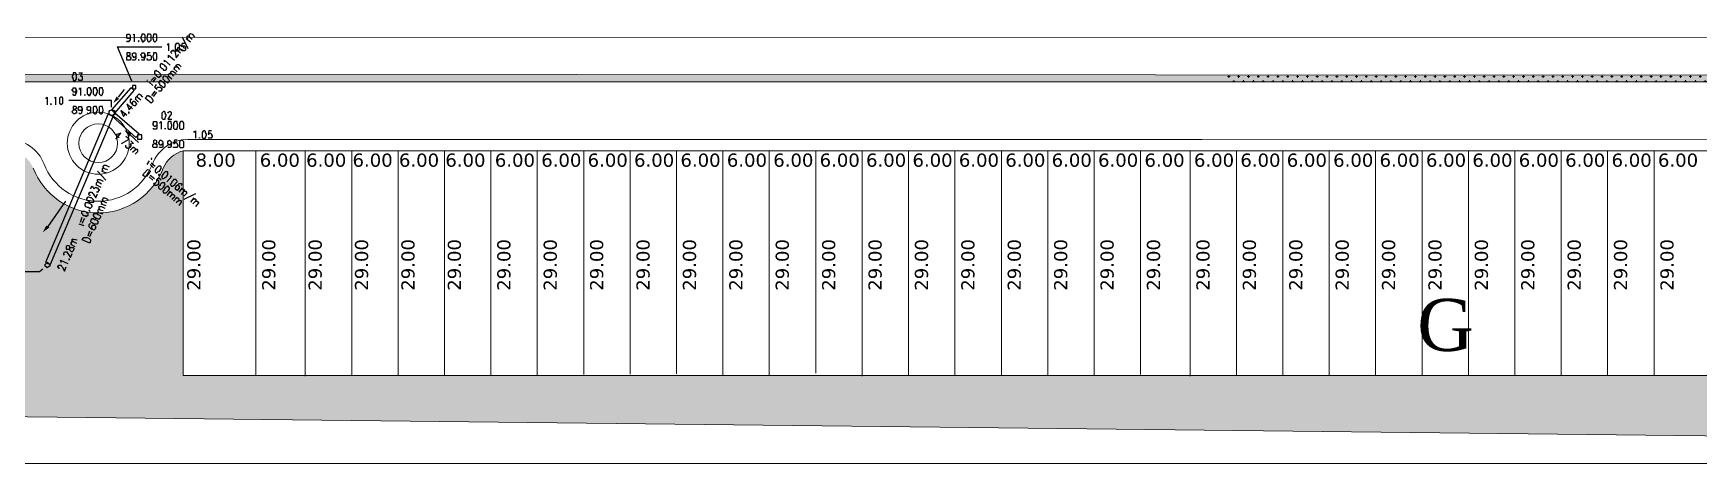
# Model space of a CAD drawing. Header units: centimetres. Extents: x 429547 to 433218, y 9613176 to 9615382.
# Drawn here: x 431278.5 to 431493.9, y 9614626.9 to 9614682.4 of the extents above; entities that cross this region are included whole.
import ezdxf
from ezdxf.enums import TextEntityAlignment as Align

# ---------------------------------------------------------------- set-up
doc = ezdxf.new("R2010")
doc.units = ezdxf.units.CM
doc.header["$LTSCALE"] = 0.05
for name, color, linetype, lineweight in [('AREAS', 6, 'Continuous', 20), ('DIM NOVO', 4, 'Continuous', 20), ('p vista', 1, 'Continuous', 50)]:
    doc.layers.add(name, color=color, linetype=linetype, lineweight=lineweight)
for name, color, linetype in [('DIM', 7, 'Continuous'), ('Hachura', 252, 'Continuous'), ('PDF_C00-FF-00', 7, 'Continuous'), ('PDF_PONTOS-CAIXAS', 7, 'Continuous'), ('PDF_PS_IND_COMPRIMENTO', 1, 'Continuous'), ('PDF_PS_IND_DIAMETRO', 1, 'Continuous'), ('PDF_PS_IND_FLUXO', 1, 'Continuous'), ('PDF_PS_IND_INCLINACAO', 1, 'Continuous'), ('PDF_PS_PONTOS_IDENTIFICACAO_LIN', 7, 'Continuous'), ('PDF_PS_PONTOS_IDENTIFICACAO_TXT', 1, 'Continuous'), ('PDF_TUBO_DE_CONCRETO', 7, 'Continuous'), ('PENA-02', 2, 'Continuous')]:
    doc.layers.add(name, color=color, linetype=linetype)
doc.styles.add('LEALTÀ PADRÃO', font='verdana.ttf')
doc.styles.add('style1', font='times.ttf')
pattern_1 = [(0, (0, 500), (0.635, 0.635), [0.3175, -0.9525]), (90, (0.15875, 499.84125), (-0.635, 0.635), [0.3175, -0.9525])]

msp = doc.modelspace()

# ---------------------------------------------------------------- hatches: boundary and pattern name
at = {"layer": 'Hachura', "linetype": 'Continuous', "lineweight": 0, "true_color": 0x139b48}
h = msp.add_hatch(dxfattribs=at)
h.set_pattern_fill('CROSS', color=114, scale=0.1)
h.set_pattern_definition(pattern_1)
h.paths.add_polyline_path([(432547.609, 9614676.374), (432547.609, 9614676.14), (430995.542, 9614676.215), (430995.543, 9614677.372)])
h = msp.add_hatch(dxfattribs=at)
h.set_pattern_fill('CROSS', color=114, scale=0.1)
h.set_pattern_definition(pattern_1)
h.paths.add_polyline_path([(431325.422, 9614677.159), (431233.583, 9614677.218), (431233.583, 9614676.203), (431325.422, 9614676.199)])
h = msp.add_hatch(dxfattribs=at)
h.set_pattern_fill('CROSS', color=114, scale=0.1)
h.set_pattern_definition(pattern_1)
h.paths.add_polyline_path([(431432.848, 9614677.09), (431325.422, 9614677.159), (431325.422, 9614676.199), (431432.848, 9614676.194)])
h = msp.add_hatch(dxfattribs=at)
h.set_pattern_fill('CROSS', color=114, scale=0.1)
h.set_pattern_definition(pattern_1)
h.paths.add_polyline_path([(431486.224, 9614677.056), (431432.848, 9614677.09), (431432.848, 9614676.194), (431486.224, 9614676.191)])
h = msp.add_hatch(dxfattribs=at)
h.set_pattern_fill('CROSS', color=114, scale=0.1)
h.set_pattern_definition(pattern_1)
h.paths.add_polyline_path([(431547.742, 9614677.016), (431486.224, 9614677.056), (431486.224, 9614676.191), (431547.742, 9614676.188)])
h = msp.add_hatch(dxfattribs=at)
h.set_pattern_fill('CROSS', color=114, scale=0.1)
h.set_pattern_definition(pattern_1)
h.paths.add_polyline_path([(431297.937, 9614667.259, 0.2371224), (431295.337, 9614665.02, -0.6859907), (431278.544, 9614665.019, 0.2375154), (431275.94, 9614667.259), (431275.94, 9614638.256), (431094.34, 9614638.256), (431094.342, 9614633.904), (431204.278, 9614633.73), (431533.065, 9614630.064), (431547.742, 9614630.25), (431547.742, 9614638.258), (431297.937, 9614638.257)])

# ---------------------------------------------------------------- linework, layer by layer
at = {"layer": 'AREAS', "color": 7, "linetype": 'Continuous', "lineweight": 9}
for p, q in [((432547.609, 9614676.374, -1.124), (430995.543, 9614677.372, -1.124)), ((430995.542, 9614676.215, -1.124), (432547.609, 9614676.14, -1.124)), ((431297.937, 9614667.259), (431297.937, 9614638.257)), ((431297.937, 9614638.257), (431637.615, 9614638.258)), ((431533.065, 9614630.064), (431204.278, 9614633.73))]:
    msp.add_line(p, q, dxfattribs=at)
for centre, radius, start, end in [((431298.865, 9614663.552), 3.822, 104.05193, 157.41087), ((431286.94, 9614668.26), 9, 201.10077, 338.89981)]:
    msp.add_arc(centre, radius, start, end, dxfattribs=at)
at = {"layer": 'DIM NOVO', "color": 251, "linetype": 'Continuous', "lineweight": 0, "true_color": 0x636466}
for p, q in [((430996.291, 9614681.745), (432770.63, 9614682.428)), ((430996.305, 9614626.886), (431495.591, 9614626.886))]:
    msp.add_line(p, q, dxfattribs=at)
at = {"layer": 'p vista', "color": 7, "linetype": 'Continuous', "lineweight": 9}
for p, q in [((430995.543, 9614677.372, -1.124), (432620.791, 9614676.336, -1.124)), ((430995.542, 9614676.215, -1.124), (432547.609, 9614676.14)), ((431298.517, 9614668.759), (431637.614, 9614668.76)), ((431298.517, 9614668.759), (431429.678, 9614668.759)), ((431297.937, 9614667.259), (431430.34, 9614667.259)), ((431297.94, 9614638.647, -0.7), (431297.94, 9614667.26, -0.7)), ((431297.94, 9614638.647, -0.7), (431297.94, 9614667.26, -0.7)), ((431297.94, 9614667.26, -0.7), (431297.94, 9614638.257, -0.7)), ((431307.315, 9614638.205, -0.7), (431307.316, 9614667.263, -0.7)), ((431313.715, 9614638.174), (431313.715, 9614667.26)), ((431319.715, 9614638.211), (431319.715, 9614667.26)), ((431325.715, 9614638.247), (431325.715, 9614667.26)), ((431331.715, 9614638.283), (431331.715, 9614667.26)), ((431337.715, 9614638.319), (431337.715, 9614667.26)), ((431343.715, 9614638.355), (431343.715, 9614667.26)), ((431349.715, 9614638.391), (431349.715, 9614667.26)), ((431355.715, 9614638.427), (431355.715, 9614667.26)), ((431361.715, 9614638.463), (431361.715, 9614667.26)), ((431367.715, 9614638.257), (431367.715, 9614667.26)), ((431373.715, 9614638.293), (431373.715, 9614667.26)), ((431379.715, 9614638.57), (431379.715, 9614667.26)), ((431385.715, 9614638.185), (431385.715, 9614667.26)), ((431391.715, 9614638.221), (431391.715, 9614667.26)), ((431396.91, 9614667.259), (431637.614, 9614667.26)), ((431397.715, 9614638.257), (431397.715, 9614667.259)), ((431403.715, 9614638.293), (431403.715, 9614667.259)), ((431409.715, 9614638.329), (431409.715, 9614667.259)), ((431415.715, 9614638.36), (431415.715, 9614667.259)), ((431421.715, 9614638.4), (431421.715, 9614667.259)), ((431428.115, 9614638.174, 0.7), (431428.115, 9614667.259, 0.7)), ((431434.115, 9614638.211, 0.7), (431434.115, 9614667.259, 0.7)), ((431440.115, 9614638.247, 0.7), (431440.115, 9614667.259, 0.7)), ((431446.115, 9614638.283, 0.7), (431446.115, 9614667.259, 0.7)), ((431452.115, 9614638.318, 0.7), (431452.115, 9614667.26, 0.7)), ((431458.115, 9614638.323, 0.7), (431458.115, 9614667.26, 0.7)), ((431464.115, 9614638.203, 0.7), (431464.115, 9614667.26, 0.7)), ((431470.115, 9614638.257, 0.7), (431470.115, 9614667.26, 0.7)), ((431476.115, 9614638.257, 0.7), (431476.115, 9614667.26, 0.7)), ((431482.115, 9614638.257, 0.7), (431482.115, 9614667.26, 0.7)), ((431488.115, 9614638.258, 0.7), (431488.115, 9614667.26, 0.7)), ((431297.94, 9614638.257), (431637.615, 9614638.258))]:
    msp.add_line(p, q, dxfattribs=at)
for radius in [4, 4, 2.5, 2.5]:
    msp.add_circle((431286.94, 9614668.26, -0.7), radius, dxfattribs=at)
for centre, radius, start, end in [((431275.278, 9614663.759, -0.7), 5, 21.10072, 90.00029), ((431275.278, 9614663.759, -0.7), 5, 21.10072, 90.00029), ((431298.602, 9614663.76, -0.7), 5, 90.00029, 158.89986), ((431298.602, 9614663.76, -0.7), 5, 90.00029, 158.89986), ((431298.865, 9614663.552, -0.7), 3.822, 104.0069, 157.41087), ((431298.865, 9614663.552, -0.7), 3.822, 104.0069, 157.41087), ((431298.865, 9614663.552, -0.7), 3.822, 104.0069, 157.41087), ((431286.94, 9614668.26, -0.7), 9, 201.10072, 338.89986), ((431286.94, 9614668.26, -0.7), 9, 201.10072, 338.89986), ((431286.94, 9614668.26, -0.7), 9, 201.10077, 338.89981), ((431286.94, 9614668.26, -0.7), 7.5, 201.10072, 338.89986), ((431286.94, 9614668.26, -0.7), 7.5, 201.10072, 338.89986)]:
    msp.add_arc(centre, radius, start, end, dxfattribs=at)
at = {"layer": 'PDF_C00-FF-00', "linetype": 'Continuous', "lineweight": 25}
msp.add_circle((431288.721, 9614672.197, -1.401), 0.379, dxfattribs=at)
at = {"layer": 'PDF_PONTOS-CAIXAS', "linetype": 'Continuous', "lineweight": 25, "elevation": -1.401}
for points in [[(431291.377, 9614675.287), (431291.811, 9614675.287), (431291.811, 9614675.72), (431291.377, 9614675.72)], [(431292.028, 9614669.323), (431292.028, 9614668.781), (431292.57, 9614668.781), (431292.57, 9614669.323)], [(431280.752, 9614652.518), (431280.318, 9614652.843), (431279.993, 9614652.518), (431280.318, 9614652.192)]]:
    msp.add_lwpolyline(points, close=True, dxfattribs=at)
at = {"layer": 'PDF_PS_IND_COMPRIMENTO', "linetype": 'Continuous', "lineweight": 25, "elevation": -1.401}
for points in [[(431292.028, 9614674.202), (431292.028, 9614674.419), (431292.136, 9614674.528), (431292.245, 9614674.636), (431292.353, 9614674.528), (431292.678, 9614674.202)], [(431290.618, 9614671.817), (431289.859, 9614672.468), (431290.185, 9614671.709), (431290.51, 9614672.142)], [(431291.377, 9614672.684), (431290.618, 9614673.335), (431290.944, 9614672.576), (431291.269, 9614673.01)], [(431291.269, 9614673.877), (431291.16, 9614673.986), (431291.052, 9614673.877), (431291.052, 9614673.769), (431291.052, 9614673.66), (431291.052, 9614673.552), (431291.269, 9614673.335), (431291.377, 9614673.227), (431291.594, 9614673.118), (431291.703, 9614673.118), (431291.811, 9614673.118), (431291.811, 9614673.227), (431291.919, 9614673.335), (431291.811, 9614673.443), (431291.811, 9614673.552), (431291.703, 9614673.552), (431291.594, 9614673.66), (431291.486, 9614673.66), (431291.377, 9614673.552), (431291.269, 9614673.443), (431291.377, 9614673.335), (431291.377, 9614673.227)], [(431291.703, 9614673.986), (431292.136, 9614673.552)], [(431291.811, 9614673.877), (431291.811, 9614674.094), (431291.811, 9614674.202), (431291.919, 9614674.311), (431292.028, 9614674.202), (431292.462, 9614673.877)], [(431289.209, 9614668.781), (431289.859, 9614669.54), (431289.209, 9614669.323), (431289.643, 9614668.998)], [(431289.643, 9614668.564), (431289.643, 9614668.564)], [(431289.968, 9614668.239), (431290.944, 9614668.781), (431290.51, 9614669.106)], [(431291.16, 9614668.564), (431291.486, 9614668.239), (431291.052, 9614668.131), (431291.16, 9614668.022), (431291.16, 9614667.914), (431291.052, 9614667.805), (431291.052, 9614667.697), (431290.835, 9614667.589), (431290.727, 9614667.589), (431290.618, 9614667.697), (431290.51, 9614667.697), (431290.51, 9614667.805), (431290.51, 9614667.914), (431290.51, 9614668.022)], [(431291.486, 9614667.805), (431291.052, 9614667.372)], [(431291.377, 9614667.697), (431291.486, 9614667.697), (431291.594, 9614667.697), (431291.703, 9614667.589), (431291.703, 9614667.372), (431291.377, 9614667.046)], [(431291.703, 9614667.372), (431291.811, 9614667.48), (431291.919, 9614667.48), (431292.028, 9614667.372), (431292.028, 9614667.263), (431292.028, 9614667.155), (431291.703, 9614666.83)], [(431283.462, 9614655.12), (431283.462, 9614655.337), (431283.354, 9614655.337), (431283.462, 9614655.445), (431283.571, 9614655.554), (431283.679, 9614655.554), (431284.113, 9614655.337)], [(431283.354, 9614655.228), (431283.896, 9614654.903)], [(431283.679, 9614655.554), (431283.571, 9614655.662), (431283.571, 9614655.77), (431283.571, 9614655.879), (431283.679, 9614655.879), (431283.788, 9614655.879), (431284.221, 9614655.77)], [(431282.161, 9614652.843), (431282.161, 9614652.951), (431282.053, 9614653.168), (431283.029, 9614652.735)], [(431282.595, 9614653.819), (431282.487, 9614653.927), (431282.487, 9614654.036), (431282.595, 9614654.253), (431282.703, 9614654.253), (431282.812, 9614654.253), (431282.92, 9614654.253), (431282.92, 9614654.144), (431283.029, 9614654.036), (431283.354, 9614653.494), (431283.571, 9614654.036)], [(431281.944, 9614652.084), (431281.836, 9614652.084), (431281.836, 9614652.192), (431281.728, 9614652.192), (431281.728, 9614652.301), (431281.836, 9614652.518), (431281.944, 9614652.518), (431282.053, 9614652.518), (431282.161, 9614652.518), (431282.161, 9614652.409), (431282.27, 9614652.301), (431282.595, 9614651.759), (431282.812, 9614652.301)]]:
    msp.add_lwpolyline(points, dxfattribs=at)
for points in [[(431290.835, 9614672.251), (431290.835, 9614672.142), (431290.944, 9614672.142), (431290.944, 9614672.251)], [(431282.812, 9614654.795), (431282.812, 9614654.686), (431282.812, 9614654.578), (431282.92, 9614654.578), (431283.029, 9614654.578), (431283.137, 9614654.578), (431283.246, 9614654.686), (431283.354, 9614654.795), (431283.462, 9614654.795), (431283.571, 9614654.795), (431283.679, 9614654.795), (431283.788, 9614654.686), (431283.788, 9614654.578), (431283.679, 9614654.361), (431283.571, 9614654.253), (431283.462, 9614654.253), (431283.354, 9614654.361), (431283.246, 9614654.469), (431283.246, 9614654.578), (431283.246, 9614654.686), (431283.246, 9614654.795), (431283.246, 9614654.903), (431283.137, 9614655.011), (431283.029, 9614655.011), (431282.92, 9614655.011), (431282.812, 9614654.903)], [(431283.137, 9614653.277), (431283.137, 9614653.168), (431283.246, 9614653.277)]]:
    msp.add_lwpolyline(points, close=True, dxfattribs=at)
at = {"layer": 'PDF_PS_IND_DIAMETRO', "linetype": 'Continuous', "lineweight": 25, "elevation": -1.401}
for points in [[(431295.281, 9614676.805), (431295.281, 9614676.696), (431295.281, 9614676.588), (431295.497, 9614676.371), (431295.606, 9614676.262), (431295.823, 9614676.154), (431295.931, 9614676.046), (431296.04, 9614676.154), (431296.148, 9614676.262), (431296.148, 9614676.371), (431296.04, 9614676.479), (431295.931, 9614676.696), (431295.823, 9614676.805), (431295.606, 9614676.913), (431295.497, 9614676.913), (431295.389, 9614676.913)], [(431294.847, 9614676.262), (431294.738, 9614676.154), (431294.847, 9614675.937), (431294.955, 9614675.72), (431295.064, 9614675.72), (431295.281, 9614675.503), (431295.497, 9614675.503), (431295.606, 9614675.612), (431295.606, 9614675.72), (431295.606, 9614675.937), (431295.389, 9614676.046), (431295.281, 9614676.154), (431295.172, 9614676.262), (431294.955, 9614676.371)], [(431293.763, 9614673.443), (431293.004, 9614674.094), (431293.221, 9614674.311), (431293.329, 9614674.419), (431293.437, 9614674.419), (431293.546, 9614674.311), (431293.654, 9614674.311), (431293.871, 9614674.094), (431293.871, 9614673.986), (431293.979, 9614673.877), (431293.979, 9614673.769), (431293.979, 9614673.66)], [(431292.678, 9614664.119), (431293.329, 9614664.878), (431293.546, 9614664.77), (431293.654, 9614664.661), (431293.654, 9614664.553), (431293.546, 9614664.444), (431293.546, 9614664.336), (431293.329, 9614664.119), (431293.221, 9614664.011), (431293.112, 9614664.011), (431293.004, 9614663.902), (431292.895, 9614664.011)], [(431295.497, 9614663.143), (431295.281, 9614663.143), (431295.172, 9614663.143), (431294.955, 9614662.926), (431294.955, 9614662.818), (431294.738, 9614662.71), (431294.738, 9614662.493), (431294.847, 9614662.384), (431294.955, 9614662.276), (431295.172, 9614662.384), (431295.281, 9614662.493), (431295.389, 9614662.601), (431295.497, 9614662.818), (431295.606, 9614663.035)], [(431296.04, 9614662.71), (431295.931, 9614662.71), (431295.714, 9614662.601), (431295.606, 9614662.493), (431295.497, 9614662.384), (431295.389, 9614662.167), (431295.281, 9614662.059), (431295.389, 9614661.842), (431295.497, 9614661.842), (431295.606, 9614661.842), (431295.714, 9614661.842), (431295.931, 9614662.059), (431296.04, 9614662.167), (431296.148, 9614662.384), (431296.148, 9614662.493), (431296.04, 9614662.601)], [(431285.956, 9614658.264), (431285.956, 9614658.156), (431286.065, 9614658.047), (431286.281, 9614657.939), (431286.39, 9614657.83), (431286.607, 9614657.83), (431286.824, 9614657.83), (431286.932, 9614657.939), (431286.932, 9614658.156), (431286.824, 9614658.264), (431286.607, 9614658.373), (431286.498, 9614658.373), (431286.281, 9614658.481), (431286.065, 9614658.481), (431286.065, 9614658.373)], [(431286.281, 9614659.023), (431286.281, 9614658.915), (431286.39, 9614658.806), (431286.607, 9614658.589), (431286.715, 9614658.589), (431286.932, 9614658.481), (431287.149, 9614658.481), (431287.149, 9614658.589), (431287.257, 9614658.698), (431287.257, 9614658.806), (431287.149, 9614658.915), (431286.932, 9614659.023), (431286.824, 9614659.132), (431286.607, 9614659.132), (431286.39, 9614659.132)], [(431285.848, 9614655.337), (431284.872, 9614655.77), (431284.98, 9614655.987), (431285.089, 9614656.096), (431285.197, 9614656.096), (431285.306, 9614656.096), (431285.522, 9614656.096), (431285.739, 9614655.987), (431285.848, 9614655.879), (431285.956, 9614655.77), (431285.956, 9614655.662)]]:
    msp.add_lwpolyline(points, close=True, dxfattribs=at)
for points in [[(431295.931, 9614677.021), (431296.473, 9614676.588)], [(431296.04, 9614676.913), (431296.04, 9614677.13), (431296.148, 9614677.238), (431296.256, 9614677.238), (431296.365, 9614677.238), (431296.69, 9614676.913)], [(431296.365, 9614677.238), (431296.256, 9614677.347), (431296.365, 9614677.455), (431296.365, 9614677.563), (431296.473, 9614677.563), (431296.582, 9614677.563), (431297.015, 9614677.238)], [(431296.69, 9614677.889), (431297.124, 9614677.455)], [(431296.798, 9614677.78), (431296.798, 9614677.997), (431296.907, 9614678.106), (431297.124, 9614678.106), (431297.449, 9614677.78)], [(431297.124, 9614678.106), (431297.015, 9614678.214), (431297.015, 9614678.322), (431297.124, 9614678.431), (431297.232, 9614678.431), (431297.341, 9614678.431), (431297.666, 9614678.106)], [(431293.871, 9614674.419), (431294.305, 9614674.961)], [(431294.088, 9614674.311), (431294.522, 9614674.853)], [(431294.413, 9614675.829), (431294.196, 9614675.503), (431294.522, 9614675.178), (431294.522, 9614675.287), (431294.522, 9614675.395), (431294.63, 9614675.503), (431294.738, 9614675.503), (431294.847, 9614675.503), (431294.955, 9614675.503), (431295.064, 9614675.395), (431295.172, 9614675.287), (431295.172, 9614675.178), (431295.064, 9614675.07), (431295.064, 9614674.961), (431294.955, 9614674.961), (431294.847, 9614674.961), (431294.738, 9614674.961)], [(431293.546, 9614663.902), (431293.979, 9614663.468)], [(431293.654, 9614664.119), (431294.196, 9614663.685)], [(431295.064, 9614663.468), (431294.738, 9614663.794), (431294.413, 9614663.468), (431294.522, 9614663.468), (431294.63, 9614663.468), (431294.738, 9614663.36), (431294.738, 9614663.252), (431294.738, 9614663.143), (431294.738, 9614662.926), (431294.63, 9614662.926), (431294.522, 9614662.818), (431294.413, 9614662.818), (431294.305, 9614662.818), (431294.196, 9614662.926), (431294.088, 9614663.035), (431294.196, 9614663.143)], [(431296.256, 9614662.059), (431295.823, 9614661.517)], [(431296.148, 9614661.842), (431296.256, 9614661.951), (431296.365, 9614661.951), (431296.473, 9614661.842), (431296.473, 9614661.734), (431296.473, 9614661.625), (431296.148, 9614661.3)], [(431296.473, 9614661.625), (431296.582, 9614661.625), (431296.69, 9614661.625), (431296.798, 9614661.517), (431296.798, 9614661.3), (431296.473, 9614660.975)], [(431286.932, 9614659.348), (431286.932, 9614659.457), (431286.932, 9614659.565), (431286.932, 9614659.674), (431287.04, 9614659.782), (431287.149, 9614659.674), (431287.583, 9614659.565)], [(431287.149, 9614659.674), (431287.04, 9614659.891), (431287.04, 9614659.999), (431287.04, 9614660.107), (431287.149, 9614660.107), (431287.366, 9614660.107), (431287.799, 9614659.891)], [(431287.257, 9614660.433), (431287.908, 9614660.216)], [(431287.474, 9614660.324), (431287.366, 9614660.541), (431287.366, 9614660.649), (431287.366, 9614660.758), (431287.474, 9614660.758), (431287.583, 9614660.758), (431288.016, 9614660.541)], [(431287.583, 9614660.758), (431287.474, 9614660.975), (431287.583, 9614661.083), (431287.583, 9614661.192), (431287.799, 9614661.192), (431288.233, 9614660.975)], [(431297.124, 9614661.3), (431296.69, 9614660.758)], [(431297.015, 9614661.192), (431297.232, 9614661.192), (431297.341, 9614661.083), (431297.341, 9614660.975), (431297.341, 9614660.866), (431297.015, 9614660.541)], [(431297.341, 9614660.866), (431297.449, 9614660.866), (431297.557, 9614660.866), (431297.666, 9614660.866), (431297.666, 9614660.758), (431297.666, 9614660.649), (431297.341, 9614660.216)], [(431285.956, 9614657.83), (431285.848, 9614657.83), (431285.739, 9614657.722), (431285.739, 9614657.614), (431285.739, 9614657.505), (431285.848, 9614657.397), (431285.956, 9614657.288), (431286.173, 9614657.18), (431286.39, 9614657.072), (431286.498, 9614657.18), (431286.607, 9614657.288), (431286.607, 9614657.397), (431286.607, 9614657.505), (431286.498, 9614657.614), (431286.39, 9614657.614), (431286.281, 9614657.614), (431286.173, 9614657.614), (431286.065, 9614657.505), (431286.065, 9614657.397), (431286.065, 9614657.288), (431286.173, 9614657.18)], [(431286.824, 9614659.348), (431287.474, 9614659.132)], [(431285.631, 9614656.313), (431285.848, 9614656.963)], [(431285.848, 9614656.204), (431286.173, 9614656.855)]]:
    msp.add_lwpolyline(points, dxfattribs=at)
at = {"layer": 'PDF_PS_IND_FLUXO', "linetype": 'Continuous', "lineweight": 25, "elevation": -1.401}
for points in [[(431290.293, 9614675.178), (431289.534, 9614674.202)], [(431292.136, 9614668.348), (431291.052, 9614669.323)], [(431282.703, 9614660.758), (431280.427, 9614657.505)]]:
    msp.add_lwpolyline(points, dxfattribs=at)
at = {"layer": 'PDF_PS_IND_FLUXO', "linetype": 'Continuous', "lineweight": 0, "transparency": 33554559}
for points in [[(431289.643, 9614673.986, -1.401), (431288.884, 9614673.443, -1.401), (431289.317, 9614674.311, -1.401)], [(431290.944, 9614669.106, -1.401), (431290.293, 9614669.974, -1.401), (431291.269, 9614669.54, -1.401)], [(431280.643, 9614657.397, -1.401), (431279.776, 9614656.746, -1.401), (431280.21, 9614657.614, -1.401)]]:
    msp.add_solid(points, dxfattribs=at)
at = {"layer": 'PDF_PS_IND_INCLINACAO', "linetype": 'Continuous', "lineweight": 25, "elevation": -1.401}
for points in [[(431297.774, 9614682.009), (431298.533, 9614680.491)], [(431298.316, 9614681.792), (431298.859, 9614681.358)], [(431298.533, 9614681.684), (431298.425, 9614681.9), (431298.425, 9614682.009), (431298.533, 9614682.117), (431298.642, 9614682.117), (431298.75, 9614682.009), (431299.075, 9614681.684)], [(431298.75, 9614682.009), (431298.75, 9614682.226), (431298.75, 9614682.334), (431298.859, 9614682.443), (431299.075, 9614682.334), (431299.401, 9614682.009)], [(431295.497, 9614678.756), (431295.497, 9614678.865), (431295.497, 9614678.973), (431296.256, 9614678.322)], [(431296.04, 9614679.298), (431296.04, 9614679.407), (431296.04, 9614679.624), (431296.798, 9614678.973)], [(431296.473, 9614679.84), (431296.365, 9614679.949), (431296.365, 9614680.057), (431296.473, 9614680.166), (431296.582, 9614680.274), (431296.69, 9614680.274), (431296.798, 9614680.166), (431296.907, 9614680.057), (431296.907, 9614679.949), (431297.015, 9614679.298), (431297.341, 9614679.732)], [(431297.015, 9614680.383), (431297.557, 9614679.949)], [(431297.232, 9614680.166), (431297.124, 9614680.383), (431297.232, 9614680.491), (431297.232, 9614680.599), (431297.341, 9614680.599), (431297.449, 9614680.491), (431297.883, 9614680.274)], [(431297.449, 9614680.491), (431297.449, 9614680.708), (431297.449, 9614680.816), (431297.557, 9614680.925), (431297.666, 9614680.925), (431297.774, 9614680.816), (431298.1, 9614680.491)], [(431293.763, 9614676.371), (431294.196, 9614676.805)], [(431293.979, 9614676.154), (431294.413, 9614676.696)], [(431293.221, 9614676.371), (431293.329, 9614676.371), (431293.221, 9614676.371)], [(431293.546, 9614676.154), (431293.979, 9614675.72)], [(431293.546, 9614665.962), (431293.221, 9614665.529)], [(431286.824, 9614664.661), (431287.908, 9614663.468)], [(431287.366, 9614664.661), (431288.016, 9614664.444)], [(431287.583, 9614664.661), (431287.474, 9614664.77), (431287.474, 9614664.878), (431287.474, 9614664.986), (431287.583, 9614665.095), (431287.691, 9614664.986), (431288.125, 9614664.878)], [(431287.691, 9614664.986), (431287.583, 9614665.203), (431287.583, 9614665.312), (431287.691, 9614665.42), (431287.908, 9614665.42), (431288.341, 9614665.203)], [(431293.654, 9614665.529), (431294.088, 9614665.095)], [(431293.763, 9614665.745), (431294.305, 9614665.312)], [(431296.256, 9614664.011), (431296.473, 9614664.011), (431295.823, 9614663.252)], [(431285.956, 9614661.517), (431285.848, 9614661.517), (431285.739, 9614661.625), (431285.739, 9614661.734), (431285.848, 9614661.951), (431285.956, 9614661.951), (431286.065, 9614661.951), (431286.173, 9614661.951), (431286.173, 9614661.842), (431286.281, 9614661.734), (431286.607, 9614661.192), (431286.824, 9614661.734)], [(431285.956, 9614662.384), (431286.173, 9614662.71), (431286.39, 9614662.384), (431286.498, 9614662.493), (431286.607, 9614662.601), (431286.715, 9614662.493), (431286.824, 9614662.493), (431286.932, 9614662.384), (431287.04, 9614662.276), (431287.04, 9614662.167), (431286.932, 9614662.059), (431286.932, 9614661.951), (431286.824, 9614661.951), (431286.715, 9614661.951)], [(431286.607, 9614662.926), (431287.257, 9614662.601)], [(431286.715, 9614662.818), (431286.715, 9614662.926), (431286.715, 9614663.035), (431286.715, 9614663.143), (431286.824, 9614663.252), (431286.932, 9614663.252), (431287.366, 9614663.035)], [(431286.932, 9614663.252), (431286.824, 9614663.36), (431286.824, 9614663.468), (431286.824, 9614663.577), (431286.932, 9614663.577), (431287.149, 9614663.577), (431287.583, 9614663.36)], [(431297.666, 9614662.818), (431297.774, 9614662.926), (431297.666, 9614663.035), (431297.449, 9614663.035), (431297.341, 9614663.035), (431297.124, 9614662.818), (431297.015, 9614662.71), (431296.907, 9614662.493), (431296.907, 9614662.384), (431297.015, 9614662.276), (431297.124, 9614662.167), (431297.232, 9614662.276), (431297.341, 9614662.276), (431297.341, 9614662.384), (431297.449, 9614662.493), (431297.449, 9614662.601), (431297.449, 9614662.71), (431297.341, 9614662.71), (431297.232, 9614662.818), (431297.124, 9614662.818), (431297.015, 9614662.71)], [(431297.774, 9614662.493), (431297.341, 9614661.951)], [(431297.666, 9614662.276), (431297.883, 9614662.384), (431297.991, 9614662.276), (431298.1, 9614662.167), (431297.991, 9614662.059), (431297.666, 9614661.625)], [(431297.991, 9614662.059), (431298.208, 9614662.059), (431298.316, 9614662.059), (431298.316, 9614661.951), (431298.425, 9614661.842), (431298.316, 9614661.734), (431297.991, 9614661.408)], [(431299.509, 9614661.734), (431297.991, 9614660.975)], [(431299.292, 9614661.192), (431298.859, 9614660.649)], [(431299.184, 9614660.975), (431299.401, 9614661.083), (431299.509, 9614661.083), (431299.509, 9614660.975), (431299.617, 9614660.866), (431299.509, 9614660.758), (431299.184, 9614660.433)], [(431299.509, 9614660.758), (431299.726, 9614660.758), (431299.834, 9614660.649), (431299.943, 9614660.649), (431299.834, 9614660.433), (431299.509, 9614660.107)], [(431284.438, 9614657.83), (431285.089, 9614657.614)], [(431284.655, 9614658.047), (431284.872, 9614658.698)], [(431284.872, 9614657.939), (431285.197, 9614658.589)]]:
    msp.add_lwpolyline(points, dxfattribs=at)
for points in [[(431294.196, 9614677.563), (431294.196, 9614677.347), (431294.196, 9614677.238), (431294.413, 9614677.021), (431294.522, 9614676.913), (431294.738, 9614676.805), (431294.847, 9614676.805), (431294.955, 9614676.913), (431295.064, 9614676.913), (431295.064, 9614677.021), (431294.955, 9614677.238), (431294.847, 9614677.347), (431294.738, 9614677.455), (431294.522, 9614677.563), (431294.413, 9614677.672), (431294.305, 9614677.563)], [(431294.955, 9614678.431), (431294.955, 9614678.214), (431294.955, 9614678.106), (431295.172, 9614677.889), (431295.281, 9614677.889), (431295.389, 9614677.672), (431295.606, 9614677.672), (431295.714, 9614677.78), (431295.823, 9614677.889), (431295.714, 9614678.106), (431295.606, 9614678.214), (431295.497, 9614678.322), (431295.281, 9614678.431), (431295.064, 9614678.539)], [(431293.763, 9614666.287), (431293.763, 9614666.179), (431293.871, 9614666.179), (431293.871, 9614666.287)], [(431294.955, 9614665.312), (431294.847, 9614665.312), (431294.738, 9614665.312), (431294.522, 9614665.095), (431294.413, 9614664.986), (431294.305, 9614664.77), (431294.305, 9614664.661), (431294.305, 9614664.553), (431294.413, 9614664.444), (431294.522, 9614664.444), (431294.63, 9614664.553), (431294.847, 9614664.661), (431294.955, 9614664.77), (431295.064, 9614664.986), (431295.064, 9614665.095), (431295.064, 9614665.203)], [(431294.847, 9614664.227), (431294.738, 9614664.227), (431294.738, 9614664.119), (431294.847, 9614664.119)], [(431295.823, 9614664.553), (431295.714, 9614664.553), (431295.606, 9614664.553), (431295.389, 9614664.336), (431295.281, 9614664.227), (431295.172, 9614664.011), (431295.172, 9614663.902), (431295.172, 9614663.794), (431295.281, 9614663.685), (431295.389, 9614663.685), (431295.497, 9614663.794), (431295.714, 9614663.902), (431295.823, 9614664.011), (431295.931, 9614664.227), (431295.931, 9614664.444), (431295.931, 9614664.553)], [(431297.015, 9614663.577), (431296.907, 9614663.577), (431296.69, 9614663.577), (431296.582, 9614663.36), (431296.473, 9614663.252), (431296.365, 9614663.035), (431296.256, 9614662.926), (431296.365, 9614662.818), (431296.365, 9614662.71), (431296.582, 9614662.71), (431296.69, 9614662.818), (431296.907, 9614662.926), (431296.907, 9614663.035), (431297.124, 9614663.252), (431297.124, 9614663.36), (431297.015, 9614663.468)], [(431284.763, 9614659.348), (431284.763, 9614659.24), (431284.872, 9614659.132), (431284.98, 9614658.915), (431285.197, 9614658.915), (431285.414, 9614658.806), (431285.522, 9614658.915), (431285.631, 9614658.915), (431285.631, 9614659.023), (431285.631, 9614659.132), (431285.522, 9614659.24), (431285.414, 9614659.348), (431285.197, 9614659.457), (431284.98, 9614659.457), (431284.872, 9614659.457), (431284.763, 9614659.457)], [(431285.197, 9614660.433), (431285.197, 9614660.216), (431285.306, 9614660.107), (431285.522, 9614659.999), (431285.631, 9614659.999), (431285.848, 9614659.891), (431285.956, 9614659.891), (431286.065, 9614659.999), (431286.173, 9614660.107), (431286.173, 9614660.216), (431286.065, 9614660.324), (431285.848, 9614660.433), (431285.631, 9614660.541), (431285.414, 9614660.541), (431285.306, 9614660.541)], [(431285.414, 9614661.083), (431285.414, 9614660.975), (431285.522, 9614660.866), (431285.739, 9614660.758), (431285.956, 9614660.649), (431286.173, 9614660.649), (431286.281, 9614660.649), (431286.39, 9614660.649), (431286.39, 9614660.758), (431286.39, 9614660.866), (431286.281, 9614660.975), (431286.065, 9614661.192), (431285.956, 9614661.192), (431285.739, 9614661.3), (431285.631, 9614661.3), (431285.522, 9614661.192)], [(431285.739, 9614659.565), (431285.848, 9614659.457), (431285.848, 9614659.565)]]:
    msp.add_lwpolyline(points, close=True, dxfattribs=at)
at = {"layer": 'PDF_PS_PONTOS_IDENTIFICACAO_LIN', "linetype": 'Continuous', "lineweight": 25, "elevation": -1.401}
for points in [[(431291.269, 9614676.262), (431289.426, 9614680.708), (431295.172, 9614680.708)], [(431288.667, 9614672.901), (431288.667, 9614673.769), (431283.137, 9614673.769)], [(431279.776, 9614651.976), (431279.342, 9614651.65), (431273.813, 9614651.65)]]:
    msp.add_lwpolyline(points, dxfattribs=at)
at = {"layer": 'PDF_PS_PONTOS_IDENTIFICACAO_TXT', "linetype": 'Continuous', "lineweight": 25, "elevation": -1.401}
for points in [[(431291.052, 9614682.009), (431291.052, 9614681.9), (431290.944, 9614681.792), (431290.835, 9614681.792), (431290.727, 9614681.792), (431290.618, 9614681.9), (431290.618, 9614682.009), (431290.618, 9614682.117), (431290.618, 9614682.226), (431290.727, 9614682.334), (431290.835, 9614682.334), (431290.944, 9614682.334), (431291.052, 9614682.226), (431291.052, 9614682.009), (431291.052, 9614681.792), (431291.052, 9614681.575), (431290.944, 9614681.467), (431290.835, 9614681.358), (431290.727, 9614681.358), (431290.618, 9614681.467)], [(431291.486, 9614682.226), (431291.594, 9614682.334), (431291.594, 9614681.358)], [(431295.931, 9614680.925), (431295.931, 9614681.033), (431296.04, 9614681.141), (431296.04, 9614680.166)], [(431298.1, 9614681.141), (431297.774, 9614681.141), (431297.666, 9614680.708), (431297.774, 9614680.816), (431297.883, 9614680.816), (431297.991, 9614680.816), (431298.1, 9614680.816), (431298.208, 9614680.708), (431298.208, 9614680.599), (431298.208, 9614680.491), (431298.208, 9614680.274), (431298.1, 9614680.166), (431297.991, 9614680.166), (431297.883, 9614680.166), (431297.774, 9614680.166), (431297.666, 9614680.274), (431297.666, 9614680.383)], [(431291.811, 9614679.624), (431291.811, 9614679.515), (431291.703, 9614679.407), (431291.594, 9614679.298), (431291.486, 9614679.407), (431291.377, 9614679.515), (431291.377, 9614679.624), (431291.377, 9614679.732), (431291.377, 9614679.84), (431291.486, 9614679.949), (431291.594, 9614679.949), (431291.703, 9614679.949), (431291.811, 9614679.84), (431291.811, 9614679.624), (431291.811, 9614679.407), (431291.811, 9614679.19), (431291.703, 9614678.973), (431291.594, 9614678.973), (431291.486, 9614678.973), (431291.377, 9614678.973), (431291.377, 9614679.081)], [(431293.004, 9614679.624), (431292.895, 9614679.515), (431292.895, 9614679.407), (431292.787, 9614679.298), (431292.678, 9614679.298), (431292.57, 9614679.407), (431292.57, 9614679.515), (431292.462, 9614679.624), (431292.462, 9614679.732), (431292.57, 9614679.84), (431292.57, 9614679.949), (431292.678, 9614679.949), (431292.787, 9614679.949), (431292.895, 9614679.949), (431292.895, 9614679.84), (431293.004, 9614679.624), (431293.004, 9614679.407), (431292.895, 9614679.19), (431292.895, 9614678.973), (431292.787, 9614678.973), (431292.678, 9614678.973), (431292.57, 9614678.973), (431292.57, 9614679.081)], [(431293.654, 9614679.949), (431293.329, 9614679.949), (431293.329, 9614679.515), (431293.329, 9614679.624), (431293.437, 9614679.624), (431293.546, 9614679.624), (431293.654, 9614679.624), (431293.763, 9614679.515), (431293.763, 9614679.298), (431293.763, 9614679.081), (431293.654, 9614678.973), (431293.546, 9614678.973), (431293.437, 9614678.973), (431293.329, 9614678.973), (431293.329, 9614679.081), (431293.221, 9614679.19)], [(431284.438, 9614677.347), (431284.872, 9614677.347), (431284.655, 9614676.913), (431284.763, 9614676.913), (431284.872, 9614676.913), (431284.872, 9614676.696), (431284.872, 9614676.588), (431284.872, 9614676.479), (431284.763, 9614676.371), (431284.655, 9614676.371), (431284.547, 9614676.371), (431284.438, 9614676.371), (431284.438, 9614676.479), (431284.33, 9614676.588)], [(431284.113, 9614675.07), (431284.005, 9614674.961), (431284.005, 9614674.853), (431283.896, 9614674.853), (431283.788, 9614674.853), (431283.679, 9614674.853), (431283.679, 9614674.961), (431283.571, 9614675.07), (431283.571, 9614675.178), (431283.679, 9614675.287), (431283.679, 9614675.395), (431283.788, 9614675.395), (431283.896, 9614675.395), (431284.005, 9614675.395), (431284.005, 9614675.287), (431284.113, 9614675.07), (431284.113, 9614674.853), (431284.005, 9614674.636), (431284.005, 9614674.528), (431283.896, 9614674.419), (431283.788, 9614674.419), (431283.679, 9614674.528), (431283.679, 9614674.636)], [(431284.438, 9614675.287), (431284.547, 9614675.287), (431284.655, 9614675.395), (431284.655, 9614674.419)], [(431285.197, 9614674.528), (431285.197, 9614674.419), (431285.197, 9614674.528)], [(431280.101, 9614674.094), (431280.21, 9614674.094), (431280.318, 9614674.202), (431280.318, 9614673.227)], [(431281.294, 9614674.094), (431281.402, 9614674.202), (431281.402, 9614673.227)], [(431284.872, 9614672.684), (431284.763, 9614672.576), (431284.763, 9614672.468), (431284.655, 9614672.468), (431284.547, 9614672.468), (431284.438, 9614672.468), (431284.438, 9614672.576), (431284.33, 9614672.684), (431284.33, 9614672.793), (431284.438, 9614672.901), (431284.438, 9614673.01), (431284.547, 9614673.01), (431284.655, 9614673.01), (431284.763, 9614673.01), (431284.763, 9614672.901), (431284.872, 9614672.684), (431284.872, 9614672.468), (431284.763, 9614672.251), (431284.763, 9614672.142), (431284.655, 9614672.034), (431284.547, 9614672.034), (431284.438, 9614672.142)], [(431285.956, 9614672.684), (431285.956, 9614672.576), (431285.848, 9614672.468), (431285.739, 9614672.468), (431285.631, 9614672.468), (431285.522, 9614672.576), (431285.522, 9614672.684), (431285.522, 9614672.793), (431285.522, 9614672.901), (431285.631, 9614673.01), (431285.739, 9614673.01), (431285.848, 9614673.01), (431285.956, 9614672.901), (431285.956, 9614672.684), (431285.956, 9614672.468), (431285.956, 9614672.251), (431285.848, 9614672.142), (431285.739, 9614672.034), (431285.631, 9614672.034), (431285.522, 9614672.142)], [(431295.931, 9614672.142), (431296.04, 9614672.251), (431296.148, 9614672.359), (431296.256, 9614672.359), (431296.365, 9614672.251), (431296.365, 9614672.142), (431296.365, 9614672.034), (431296.365, 9614671.925), (431296.256, 9614671.817), (431295.931, 9614671.383), (431296.473, 9614671.383)], [(431294.522, 9614670.733), (431294.522, 9614670.624), (431294.413, 9614670.516), (431294.305, 9614670.408), (431294.196, 9614670.408), (431294.088, 9614670.516), (431294.088, 9614670.624), (431293.979, 9614670.733), (431294.088, 9614670.95), (431294.088, 9614671.058), (431294.196, 9614671.058), (431294.305, 9614671.058), (431294.413, 9614671.058), (431294.522, 9614670.95), (431294.522, 9614670.733), (431294.522, 9614670.516), (431294.522, 9614670.191), (431294.413, 9614670.082), (431294.305, 9614670.082), (431294.196, 9614670.082), (431294.088, 9614670.082), (431294.088, 9614670.191)], [(431294.847, 9614670.841), (431294.955, 9614670.95), (431295.064, 9614671.058), (431295.064, 9614670.082)], [(431295.606, 9614670.191), (431295.606, 9614670.082), (431295.606, 9614670.191)], [(431295.281, 9614668.348), (431295.281, 9614668.131), (431295.172, 9614668.131), (431295.064, 9614668.022), (431294.955, 9614668.022), (431294.847, 9614668.131), (431294.738, 9614668.348), (431294.847, 9614668.456), (431294.847, 9614668.564), (431294.955, 9614668.673), (431295.064, 9614668.673), (431295.172, 9614668.564), (431295.281, 9614668.456), (431295.281, 9614668.348), (431295.281, 9614668.131), (431295.281, 9614667.805), (431295.172, 9614667.697), (431295.064, 9614667.697), (431294.955, 9614667.697), (431294.847, 9614667.697), (431294.847, 9614667.805)], [(431296.365, 9614668.348), (431296.365, 9614668.131), (431296.256, 9614668.131), (431296.148, 9614668.022), (431296.04, 9614668.131), (431295.931, 9614668.131), (431295.931, 9614668.348), (431295.931, 9614668.456), (431296.04, 9614668.564), (431296.148, 9614668.673), (431296.256, 9614668.564), (431296.365, 9614668.456), (431296.365, 9614668.348), (431296.365, 9614668.131), (431296.365, 9614667.805), (431296.256, 9614667.697), (431296.148, 9614667.697), (431296.04, 9614667.697), (431295.931, 9614667.805)], [(431297.124, 9614668.673), (431296.798, 9614668.673), (431296.69, 9614668.239), (431296.798, 9614668.239), (431296.907, 9614668.348), (431297.015, 9614668.348), (431297.124, 9614668.239), (431297.124, 9614668.131), (431297.232, 9614668.022), (431297.232, 9614667.914), (431297.124, 9614667.805), (431297.124, 9614667.697), (431297.015, 9614667.697), (431296.907, 9614667.697), (431296.798, 9614667.697), (431296.69, 9614667.697), (431296.69, 9614667.805)], [(431299.292, 9614669.649), (431299.401, 9614669.757), (431299.509, 9614669.865), (431299.509, 9614668.89)], [(431300.051, 9614668.998), (431300.051, 9614668.89), (431300.051, 9614668.998)], [(431301.569, 9614669.865), (431301.244, 9614669.865), (431301.135, 9614669.432), (431301.244, 9614669.432), (431301.352, 9614669.54), (431301.461, 9614669.54), (431301.569, 9614669.432), (431301.569, 9614669.323), (431301.678, 9614669.215), (431301.678, 9614669.106), (431301.569, 9614668.998), (431301.569, 9614668.89), (431301.461, 9614668.89), (431301.352, 9614668.89), (431301.244, 9614668.89), (431301.135, 9614668.998)], [(431295.606, 9614667.697), (431295.606, 9614667.697)]]:
    msp.add_lwpolyline(points, dxfattribs=at)
for points in [[(431292.136, 9614681.467), (431292.136, 9614681.358), (431292.245, 9614681.467)], [(431292.678, 9614682.334), (431292.57, 9614682.334), (431292.57, 9614682.226), (431292.462, 9614681.9), (431292.462, 9614681.792), (431292.57, 9614681.575), (431292.57, 9614681.467), (431292.678, 9614681.358), (431292.787, 9614681.358), (431292.895, 9614681.467), (431293.004, 9614681.575), (431293.004, 9614681.792), (431293.004, 9614681.9), (431293.004, 9614682.226), (431292.895, 9614682.334), (431292.787, 9614682.334)], [(431293.437, 9614682.334), (431293.329, 9614682.334), (431293.329, 9614682.226), (431293.221, 9614681.9), (431293.221, 9614681.792), (431293.329, 9614681.575), (431293.329, 9614681.467), (431293.437, 9614681.358), (431293.546, 9614681.358), (431293.654, 9614681.467), (431293.763, 9614681.575), (431293.763, 9614681.792), (431293.763, 9614681.9), (431293.763, 9614682.226), (431293.654, 9614682.334), (431293.546, 9614682.334)], [(431294.196, 9614682.334), (431294.088, 9614682.334), (431294.088, 9614682.226), (431293.979, 9614681.9), (431293.979, 9614681.792), (431294.088, 9614681.575), (431294.088, 9614681.467), (431294.196, 9614681.358), (431294.305, 9614681.358), (431294.413, 9614681.467), (431294.522, 9614681.575), (431294.522, 9614681.792), (431294.522, 9614681.9), (431294.522, 9614682.226), (431294.413, 9614682.334), (431294.305, 9614682.334)], [(431297.124, 9614681.141), (431297.015, 9614681.141), (431296.907, 9614680.925), (431296.907, 9614680.708), (431296.907, 9614680.599), (431296.907, 9614680.383), (431297.015, 9614680.166), (431297.124, 9614680.166), (431297.232, 9614680.166), (431297.341, 9614680.166), (431297.449, 9614680.383), (431297.449, 9614680.599), (431297.449, 9614680.708), (431297.449, 9614680.925), (431297.341, 9614681.141), (431297.232, 9614681.141)], [(431290.727, 9614679.949), (431290.618, 9614679.949), (431290.618, 9614679.84), (431290.618, 9614679.732), (431290.618, 9614679.624), (431290.727, 9614679.624), (431290.835, 9614679.515), (431290.944, 9614679.515), (431291.052, 9614679.407), (431291.16, 9614679.298), (431291.16, 9614679.19), (431291.052, 9614679.081), (431291.052, 9614678.973), (431290.944, 9614678.973), (431290.727, 9614678.973), (431290.618, 9614678.973), (431290.618, 9614679.081), (431290.618, 9614679.19), (431290.618, 9614679.298), (431290.618, 9614679.407), (431290.727, 9614679.515), (431290.835, 9614679.515), (431290.944, 9614679.624), (431291.052, 9614679.624), (431291.052, 9614679.732), (431291.052, 9614679.84), (431291.052, 9614679.949), (431290.944, 9614679.949)], [(431292.136, 9614679.081), (431292.136, 9614678.973), (431292.245, 9614678.973)], [(431294.196, 9614679.949), (431294.088, 9614679.949), (431294.088, 9614679.732), (431293.979, 9614679.515), (431293.979, 9614679.407), (431294.088, 9614679.19), (431294.088, 9614678.973), (431294.196, 9614678.973), (431294.305, 9614678.973), (431294.413, 9614678.973), (431294.522, 9614679.19), (431294.522, 9614679.407), (431294.522, 9614679.515), (431294.522, 9614679.732), (431294.413, 9614679.949), (431294.305, 9614679.949)], [(431296.582, 9614680.274), (431296.582, 9614680.166), (431296.69, 9614680.166)], [(431283.788, 9614677.347), (431283.679, 9614677.347), (431283.679, 9614677.13), (431283.571, 9614676.913), (431283.571, 9614676.805), (431283.679, 9614676.588), (431283.679, 9614676.371), (431283.788, 9614676.371), (431283.896, 9614676.371), (431284.005, 9614676.371), (431284.113, 9614676.588), (431284.113, 9614676.805), (431284.113, 9614676.913), (431284.113, 9614677.13), (431284.005, 9614677.347), (431283.896, 9614677.347)], [(431285.739, 9614675.395), (431285.631, 9614675.395), (431285.522, 9614675.287), (431285.522, 9614675.07), (431285.522, 9614674.853), (431285.522, 9614674.636), (431285.631, 9614674.528), (431285.739, 9614674.419), (431285.848, 9614674.419), (431285.956, 9614674.528), (431285.956, 9614674.636), (431286.065, 9614674.853), (431286.065, 9614675.07), (431285.956, 9614675.287), (431285.956, 9614675.395), (431285.848, 9614675.395)], [(431286.498, 9614675.395), (431286.39, 9614675.395), (431286.281, 9614675.287), (431286.281, 9614675.07), (431286.281, 9614674.853), (431286.281, 9614674.636), (431286.39, 9614674.528), (431286.498, 9614674.419), (431286.607, 9614674.419), (431286.715, 9614674.528), (431286.715, 9614674.636), (431286.824, 9614674.853), (431286.824, 9614675.07), (431286.715, 9614675.287), (431286.715, 9614675.395), (431286.607, 9614675.395)], [(431287.257, 9614675.395), (431287.149, 9614675.395), (431287.04, 9614675.287), (431287.04, 9614675.07), (431287.04, 9614674.853), (431287.04, 9614674.636), (431287.149, 9614674.528), (431287.257, 9614674.419), (431287.366, 9614674.419), (431287.474, 9614674.528), (431287.474, 9614674.636), (431287.583, 9614674.853), (431287.583, 9614675.07), (431287.474, 9614675.287), (431287.474, 9614675.395), (431287.366, 9614675.395)], [(431280.86, 9614673.335), (431280.752, 9614673.335), (431280.86, 9614673.227)], [(431282.161, 9614674.202), (431282.053, 9614674.202), (431281.944, 9614674.094), (431281.944, 9614673.769), (431281.944, 9614673.66), (431281.944, 9614673.443), (431282.053, 9614673.335), (431282.161, 9614673.227), (431282.27, 9614673.335), (431282.378, 9614673.443), (431282.378, 9614673.66), (431282.378, 9614673.769), (431282.378, 9614674.094), (431282.27, 9614674.202)], [(431283.788, 9614673.01), (431283.679, 9614673.01), (431283.679, 9614672.901), (431283.679, 9614672.793), (431283.679, 9614672.684), (431283.788, 9614672.684), (431283.896, 9614672.576), (431284.005, 9614672.576), (431284.113, 9614672.468), (431284.113, 9614672.359), (431284.113, 9614672.251), (431284.113, 9614672.142), (431284.005, 9614672.142), (431283.896, 9614672.034), (431283.788, 9614672.034), (431283.679, 9614672.142), (431283.571, 9614672.251), (431283.571, 9614672.359), (431283.679, 9614672.468), (431283.679, 9614672.576), (431283.788, 9614672.576), (431284.005, 9614672.684), (431284.113, 9614672.793), (431284.113, 9614672.901), (431284.005, 9614673.01), (431283.896, 9614673.01)], [(431286.498, 9614673.01), (431286.39, 9614673.01), (431286.281, 9614672.901), (431286.281, 9614672.576), (431286.281, 9614672.468), (431286.281, 9614672.251), (431286.39, 9614672.142), (431286.498, 9614672.034), (431286.607, 9614672.034), (431286.715, 9614672.142), (431286.715, 9614672.251), (431286.824, 9614672.468), (431286.824, 9614672.576), (431286.715, 9614672.901), (431286.715, 9614673.01), (431286.607, 9614673.01)], [(431287.257, 9614673.01), (431287.149, 9614673.01), (431287.04, 9614672.901), (431287.04, 9614672.576), (431287.04, 9614672.468), (431287.04, 9614672.251), (431287.149, 9614672.142), (431287.257, 9614672.034), (431287.366, 9614672.034), (431287.474, 9614672.142), (431287.474, 9614672.251), (431287.583, 9614672.468), (431287.583, 9614672.576), (431287.474, 9614672.901), (431287.474, 9614673.01), (431287.366, 9614673.01)], [(431295.389, 9614672.359), (431295.281, 9614672.251), (431295.172, 9614672.142), (431295.172, 9614671.925), (431295.172, 9614671.817), (431295.172, 9614671.492), (431295.281, 9614671.383), (431295.389, 9614671.383), (431295.497, 9614671.383), (431295.606, 9614671.383), (431295.606, 9614671.492), (431295.714, 9614671.817), (431295.714, 9614671.925), (431295.606, 9614672.142), (431295.606, 9614672.251), (431295.497, 9614672.359)], [(431296.148, 9614671.058), (431296.04, 9614671.058), (431295.931, 9614670.841), (431295.931, 9614670.624), (431295.931, 9614670.516), (431295.931, 9614670.191), (431296.04, 9614670.082), (431296.148, 9614670.082), (431296.256, 9614670.082), (431296.365, 9614670.082), (431296.365, 9614670.191), (431296.473, 9614670.516), (431296.473, 9614670.624), (431296.365, 9614670.841), (431296.365, 9614671.058), (431296.256, 9614671.058)], [(431296.907, 9614671.058), (431296.798, 9614671.058), (431296.69, 9614670.841), (431296.69, 9614670.624), (431296.69, 9614670.516), (431296.69, 9614670.191), (431296.798, 9614670.082), (431296.907, 9614670.082), (431297.015, 9614670.082), (431297.124, 9614670.082), (431297.124, 9614670.191), (431297.232, 9614670.516), (431297.232, 9614670.624), (431297.124, 9614670.841), (431297.124, 9614671.058), (431297.015, 9614671.058)], [(431297.666, 9614671.058), (431297.557, 9614671.058), (431297.449, 9614670.841), (431297.449, 9614670.624), (431297.449, 9614670.516), (431297.449, 9614670.191), (431297.557, 9614670.082), (431297.666, 9614670.082), (431297.774, 9614670.082), (431297.883, 9614670.082), (431297.991, 9614670.191), (431297.991, 9614670.516), (431297.991, 9614670.624), (431297.991, 9614670.841), (431297.883, 9614671.058), (431297.774, 9614671.058)], [(431294.196, 9614668.673), (431294.088, 9614668.564), (431294.088, 9614668.456), (431294.088, 9614668.348), (431294.196, 9614668.239), (431294.305, 9614668.239), (431294.413, 9614668.131), (431294.522, 9614668.131), (431294.522, 9614668.022), (431294.522, 9614667.805), (431294.522, 9614667.697), (431294.305, 9614667.697), (431294.196, 9614667.697), (431294.088, 9614667.697), (431293.979, 9614667.805), (431293.979, 9614668.022), (431294.088, 9614668.131), (431294.196, 9614668.239), (431294.413, 9614668.239), (431294.522, 9614668.348), (431294.522, 9614668.456), (431294.522, 9614668.564), (431294.305, 9614668.673)], [(431297.666, 9614668.673), (431297.557, 9614668.564), (431297.449, 9614668.456), (431297.449, 9614668.239), (431297.449, 9614668.131), (431297.449, 9614667.805), (431297.557, 9614667.697), (431297.666, 9614667.697), (431297.774, 9614667.697), (431297.883, 9614667.697), (431297.991, 9614667.805), (431297.991, 9614668.131), (431297.991, 9614668.239), (431297.991, 9614668.456), (431297.883, 9614668.564), (431297.774, 9614668.673)], [(431300.593, 9614669.865), (431300.485, 9614669.757), (431300.376, 9614669.649), (431300.376, 9614669.432), (431300.376, 9614669.323), (431300.376, 9614668.998), (431300.485, 9614668.89), (431300.593, 9614668.89), (431300.702, 9614668.89), (431300.81, 9614668.89), (431300.81, 9614668.998), (431300.919, 9614669.323), (431300.919, 9614669.432), (431300.81, 9614669.649), (431300.81, 9614669.757), (431300.702, 9614669.865)]]:
    msp.add_lwpolyline(points, close=True, dxfattribs=at)
at = {"layer": 'PDF_TUBO_DE_CONCRETO', "linetype": 'Continuous', "lineweight": 25, "elevation": -1.401}
for points in [[(431291.377, 9614675.287), (431291.16, 9614675.395), (431288.667, 9614672.576), (431288.884, 9614672.359), (431289.1, 9614672.142), (431291.594, 9614675.07)], [(431288.558, 9614671.817), (431288.233, 9614672.034), (431280.101, 9614652.843), (431280.427, 9614652.735), (431280.752, 9614652.626), (431288.884, 9614671.709)], [(431292.028, 9614669.215), (431292.245, 9614669.432), (431289.1, 9614672.142), (431288.884, 9614671.925), (431288.775, 9614671.709), (431291.811, 9614668.998)]]:
    msp.add_lwpolyline(points, close=True, dxfattribs=at)

# ---------------------------------------------------------------- texts
at = {"layer": 'DIM', "color": 7, "linetype": 'Continuous', "lineweight": 9, "style": 'LEALTÀ PADRÃO'}
for s, p in [('8.00', (431299.529, 9614665.226)), ('6.00', (431307.822, 9614665.225)), ('6.00', (431313.822, 9614665.224)), ('6.00', (431319.822, 9614665.225)), ('6.00', (431325.822, 9614665.224)), ('6.00', (431331.822, 9614665.225)), ('6.00', (431338.222, 9614665.222, 0.7)), ('6.00', (431344.222, 9614665.221, 0.7)), ('6.00', (431350.222, 9614665.221, 0.7)), ('6.00', (431356.222, 9614665.221, 0.7)), ('6.00', (431362.222, 9614665.221, 0.7)), ('6.00', (431368.222, 9614665.225, 0.7)), ('6.00', (431374.222, 9614665.224, 0.7)), ('6.00', (431380.222, 9614665.224, 0.7)), ('6.00', (431386.222, 9614665.224, 0.7)), ('6.00', (431392.222, 9614665.224, 0.7)), ('6.00', (431398.222, 9614665.225, 0.7)), ('6.00', (431404.222, 9614665.224, 0.7)), ('6.00', (431410.222, 9614665.224, 0.7)), ('6.00', (431416.222, 9614665.224, 0.7)), ('6.00', (431422.222, 9614665.224, 0.7)), ('6.00', (431428.621, 9614665.222, 1.401)), ('6.00', (431434.621, 9614665.221, 1.401)), ('6.00', (431440.621, 9614665.221, 1.401)), ('6.00', (431446.621, 9614665.221, 1.401)), ('6.00', (431452.621, 9614665.221, 1.401)), ('6.00', (431458.621, 9614665.222, 1.401)), ('6.00', (431464.621, 9614665.221, 1.401)), ('6.00', (431470.621, 9614665.222, 1.401)), ('6.00', (431476.621, 9614665.221, 1.401)), ('6.00', (431482.621, 9614665.221, 1.401)), ('6.00', (431488.621, 9614665.222, 1.401))]:
    msp.add_text(s, height=1.7, dxfattribs=at).set_placement(p)
for p in [(431300.143, 9614649.208), (431309.835, 9614649.208), (431321.835, 9614649.207), (431327.835, 9614649.207), (431340.235, 9614649.204, 0.7), (431352.235, 9614649.203, 0.7), (431358.235, 9614649.203, 0.7), (431370.235, 9614649.207, 0.7), (431382.235, 9614649.207, 0.7), (431388.235, 9614649.206, 0.7), (431400.235, 9614649.207, 0.7), (431412.235, 9614649.207, 0.7), (431418.235, 9614649.206, 0.7), (431430.635, 9614649.205, 1.401), (431442.635, 9614649.204, 1.401), (431448.635, 9614649.204, 1.401), (431460.635, 9614649.205, 1.401), (431472.635, 9614649.204, 1.401), (431478.635, 9614649.204, 1.401), (431490.635, 9614649.205, 1.401)]:
    msp.add_text('29.00', height=1.7, rotation=90, dxfattribs=at).set_placement(p)
at = {"layer": 'p vista', "color": 7, "linetype": 'Continuous', "lineweight": 9, "style": 'LEALTÀ PADRÃO'}
for p in [(431315.835, 9614649.207), (431333.835, 9614649.207), (431346.235, 9614649.203, 0.7), (431364.235, 9614649.203, 0.7), (431376.235, 9614649.206, 0.7), (431394.235, 9614649.207, 0.7), (431406.235, 9614649.206, 0.7), (431424.235, 9614649.206, 0.7), (431436.635, 9614649.204, 1.401), (431454.635, 9614649.204, 1.401), (431466.635, 9614649.204, 1.401), (431484.635, 9614649.204, 1.401)]:
    msp.add_text('29.00', height=1.7, rotation=90, dxfattribs=at).set_placement(p)
at = {"layer": 'PENA-02', "color": 7, "lineweight": 9, "style": 'style1'}
msp.add_text('G', height=6.72, rotation=359.44003, dxfattribs=at).set_placement((431461.156, 9614644.792), align=Align.MIDDLE)

doc.saveas('drawing.dxf')
